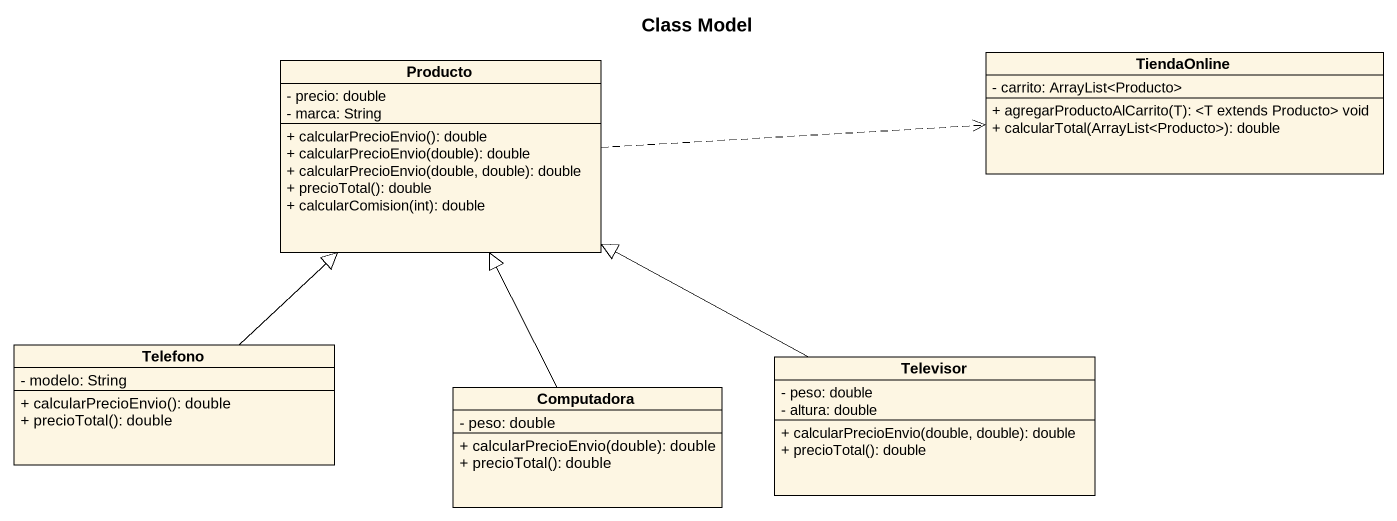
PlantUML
@startuml
title Class Model
hide circle
hide empty members
skinparam classAttributeIconSize 0
class Producto {
  - precio: double
  - marca: String
  + calcularPrecioEnvio(): double
  + calcularPrecioEnvio(double): double
  + calcularPrecioEnvio(double, double): double
  + precioTotal(): double
  + calcularComision(int): double
}
class TiendaOnline {
  - carrito: ArrayList<Producto>
  + agregarProductoAlCarrito(T): <T extends Producto> void
  + calcularTotal(ArrayList<Producto>): double
}
class Telefono {
  - modelo: String
  + calcularPrecioEnvio(): double
  + precioTotal(): double
}
class Televisor {
  - peso: double
  - altura: double
  + calcularPrecioEnvio(double, double): double
  + precioTotal(): double
}
class Computadora {
  - peso: double
  + calcularPrecioEnvio(double): double
  + precioTotal(): double
}
Producto .right.> TiendaOnline
Telefono -up-|> Producto
Televisor -left-|> Producto
Computadora -up-|> Producto
@enduml
